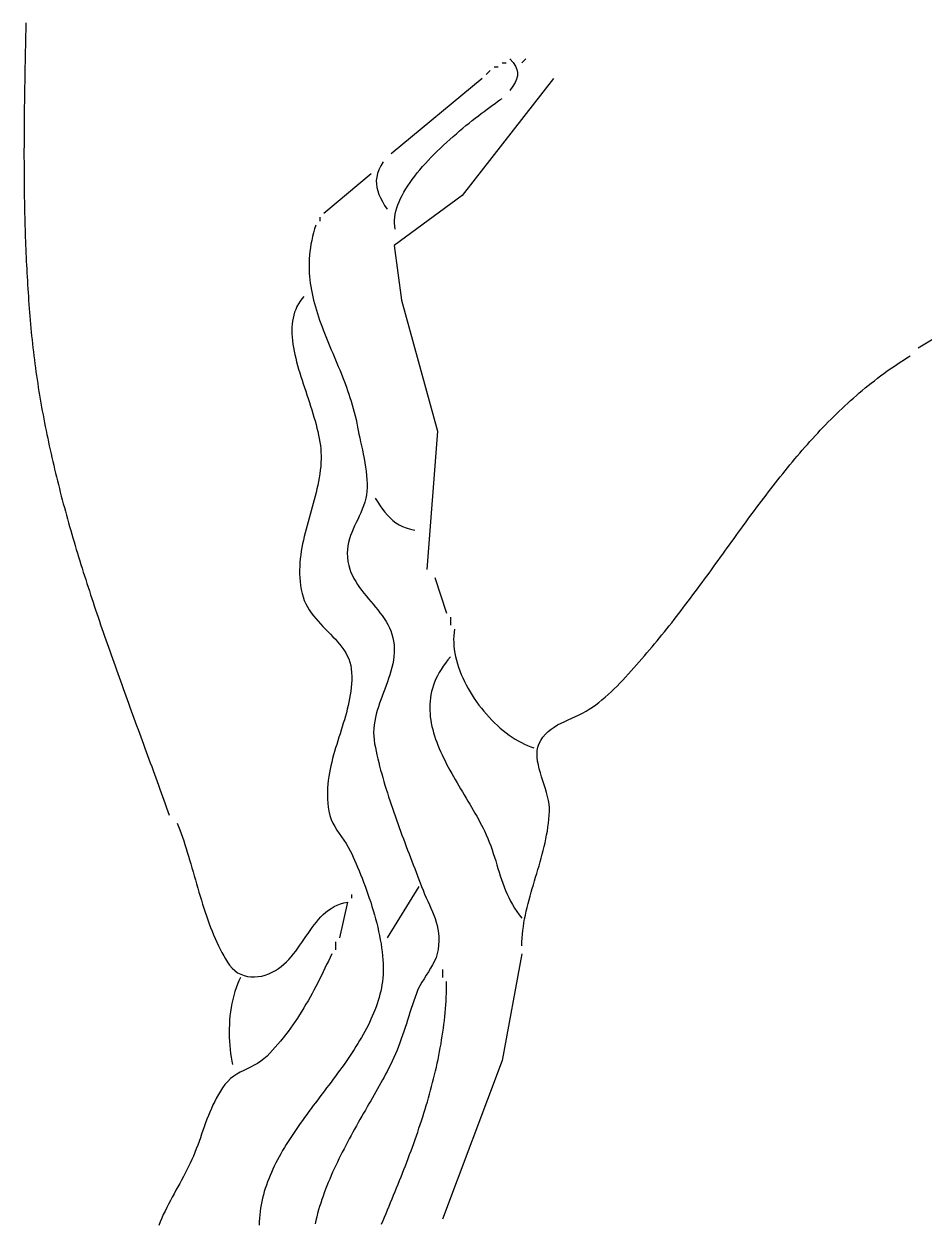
# Model space of a CAD drawing. Header units: millimetres. Extents: x 17 to 1517, y 15 to 1503.
# Drawn here: x 513.3 to 740.5, y 257 to 559.8 of the extents above; entities that cross this region are included whole.
import ezdxf

# ---------------------------------------------------------------- set-up
doc = ezdxf.new("R2010")
doc.units = ezdxf.units.MM
doc.layers.add('0_0_0', color=3, linetype='Continuous')

msp = doc.modelspace()

# ---------------------------------------------------------------- linework, layer by layer
at = {"layer": '0_0_0'}
for points in [[(513.8023, 560.0646), (513.7809, 559.0634), (513.7595, 558.062), (513.7382, 557.0605), (513.7171, 556.0587), (513.6962, 555.0567), (513.6754, 554.0546), (513.655, 553.0523), (513.6348, 552.0498), (513.6149, 551.0472), (513.5954, 550.0445), (513.5763, 549.0416), (513.5576, 548.0386), (513.5394, 547.0355), (513.5217, 546.0322), (513.5046, 545.0289), (513.488, 544.0255), (513.4721, 543.022), (513.4568, 542.0184), (513.4422, 541.0148), (513.4284, 540.0111), (513.4154, 539.0074), (513.4031, 538.0036), (513.3917, 536.9998), (513.3812, 535.996), (513.3716, 534.9922), (513.363, 533.9883), (513.3554, 532.9845), (513.3488, 531.9807), (513.3433, 530.9769), (513.3389, 529.9731), (513.3356, 528.9694), (513.3336, 527.9658), (513.3327, 526.9621), (513.3332, 525.9586), (513.3349, 524.9551), (513.3379, 523.9517), (513.3424, 522.9484), (513.3482, 521.9453), (513.3555, 520.9422), (513.3643, 519.9392), (513.3746, 518.9364), (513.3865, 517.9337), (513.3999, 516.9311), (513.415, 515.9287), (513.4318, 514.9265), (513.4503, 513.9244), (513.4705, 512.9225), (513.4925, 511.9208), (513.5164, 510.9193), (513.5421, 509.918), (513.5697, 508.9169), (513.5992, 507.916), (513.6307, 506.9154), (513.6642, 505.915), (513.6998, 504.9149), (513.7375, 503.915), (513.7773, 502.9153), (513.8192, 501.916), (513.8634, 500.9169), (513.9097, 499.9182), (513.9584, 498.9197), (514.0093, 497.9215), (514.0627, 496.9237), (514.1184, 495.9261), (514.1765, 494.929), (514.2371, 493.9321), (514.3001, 492.9356), (514.3658, 491.9395), (514.4339, 490.9437), (514.5047, 489.9484), (514.5782, 488.9534), (514.6543, 487.9588), (514.7332, 486.9646), (514.8148, 485.9708), (514.8992, 484.9774), (514.9865, 483.9845), (515.0766, 482.992), (515.1697, 482), (515.2681, 480.9917), (515.3711, 479.9846), (515.4786, 478.9788), (515.5907, 477.9742), (515.7072, 476.9707), (515.828, 475.9684), (515.9533, 474.9673), (516.0829, 473.9674), (516.2167, 472.9686), (516.3548, 471.971), (516.497, 470.9744), (516.6435, 469.979), (516.794, 468.9847), (516.9486, 467.9914), (517.1072, 466.9993), (517.2697, 466.0082), (517.4363, 465.0182), (517.6067, 464.0292), (517.7809, 463.0412), (517.959, 462.0543), (518.1408, 461.0684), (518.3263, 460.0834), (518.5155, 459.0995), (518.7084, 458.1165), (518.9048, 457.1346), (519.1048, 456.1535), (519.3083, 455.1734), (519.5152, 454.1943), (519.7256, 453.216), (519.9393, 452.2387), (520.1564, 451.2623), (520.3768, 450.2867), (520.6004, 449.3121), (520.8272, 448.3383), (521.0572, 447.3653), (521.2903, 446.3932), (521.5265, 445.4219), (521.7657, 444.4515), (522.0079, 443.4818), (522.2531, 442.513), (522.5011, 441.5449), (522.7521, 440.5776), (523.0058, 439.6111), (523.2623, 438.6453), (523.5216, 437.6803), (523.7835, 436.716), (524.0481, 435.7524), (524.3153, 434.7895), (524.585, 433.8274), (524.8573, 432.8659), (525.1321, 431.9051), (525.4093, 430.9449), (525.6888, 429.9854), (525.9708, 429.0265), (526.255, 428.0683), (526.5415, 427.1107), (526.8302, 426.1537), (527.1211, 425.1972), (527.4141, 424.2414), (527.7092, 423.2862), (528.0064, 422.3315), (528.3055, 421.3773), (528.6067, 420.4237), (528.9097, 419.4706), (529.2146, 418.5181), (529.5214, 417.566), (529.83, 416.6144), (530.1403, 415.6634), (530.4523, 414.7127), (530.7659, 413.7626), (531.0812, 412.8129), (531.3981, 411.8636), (531.7165, 410.9148), (532.0364, 409.9664), (532.3577, 409.0184), (532.6804, 408.0707), (533.0045, 407.1235), (533.33, 406.1766), (533.6567, 405.2301), (533.9846, 404.284), (534.3137, 403.3381), (534.644, 402.3926), (534.9754, 401.4474), (535.3078, 400.5026), (535.6413, 399.558), (535.9757, 398.6137), (536.3111, 397.6696), (536.6473, 396.7258), (536.9845, 395.7823), (537.3224, 394.839), (537.661, 393.8959), (538.0004, 392.9531), (538.3405, 392.0104), (538.6812, 391.0679), (539.0225, 390.1256), (539.3644, 389.1835), (539.7067, 388.2416), (540.0496, 387.2997), (540.3928, 386.3581), (540.7364, 385.4165), (541.0804, 384.475), (541.4246, 383.5337), (541.7691, 382.5924), (542.1138, 381.6513), (542.4586, 380.7101), (542.8036, 379.7691), (543.1487, 378.8281), (543.4938, 377.8871), (543.8388, 376.9461), (544.1839, 376.0052), (544.5288, 375.0643), (544.8736, 374.1233), (545.2182, 373.1823), (545.5626, 372.2413), (545.9067, 371.3003), (546.2506, 370.3591), (546.594, 369.418), (546.9371, 368.4767), (547.2797, 367.5353), (547.6219, 366.5939), (547.9635, 365.6523), (548.3046, 364.7106), (548.6451, 363.7688), (548.9849, 362.8268), (549.324, 361.8847), (549.6624, 360.9424), (550, 360)], [(632, 549), (633, 549)], [(634, 550), (635, 550)], [(636, 551), (636.8179, 550.0161), (637.4038, 549.1219), (637.7693, 548.2891), (637.9264, 547.4894), (637.8869, 546.6946), (637.6627, 545.8765), (637.2655, 545.0068), (636.7073, 544.0574), (636, 543)], [(640, 551), (639, 550)], [(629, 546), (606, 527)], [(647, 546), (623.9606, 516.439), (606.757, 503.8518), (608.5756, 490), (617.7407, 457), (615, 422)], [(631, 548), (630, 547)], [(607, 508), (606.893, 508.7324), (606.8458, 509.4756), (606.8566, 510.2286), (606.9231, 510.9907), (607.0435, 511.761), (607.2157, 512.5388), (607.4377, 513.3232), (607.7075, 514.1136), (608.023, 514.909), (608.3823, 515.7086), (608.7833, 516.5118), (609.224, 517.3176), (609.7024, 518.1253), (610.2165, 518.934), (610.7642, 519.7431), (611.3436, 520.5516), (611.9526, 521.3588), (612.5893, 522.1638), (613.2515, 522.966), (613.9373, 523.7644), (614.6447, 524.5584), (615.3716, 525.347), (616.116, 526.1295), (616.876, 526.9051), (617.6495, 527.673), (618.4344, 528.4323), (619.2288, 529.1824), (620.0307, 529.9224), (620.838, 530.6515), (621.6487, 531.3688), (622.4608, 532.0737), (623.2723, 532.7653), (624.0812, 533.4427), (624.8854, 534.1053), (625.6829, 534.7522), (626.4718, 535.3826), (627.25, 535.9957), (628.0155, 536.5907), (628.7662, 537.1668), (629.5002, 537.7232), (630.2154, 538.2592), (630.9099, 538.7738), (631.5816, 539.2664), (632.2284, 539.7361), (632.8484, 540.1821), (633.4396, 540.6037), (634, 541)], [(604, 525), (603.3962, 523.9708), (602.926, 522.9873), (602.5838, 522.0419), (602.3642, 521.1268), (602.2617, 520.2345), (602.2708, 519.3574), (602.386, 518.4877), (602.602, 517.618), (602.9131, 516.7404), (603.3139, 515.8475), (603.799, 514.9315), (604.3628, 513.9849), (605, 513)], [(589, 512), (601, 522)], [(587, 509), (586.685, 508.0198), (586.4046, 507.0496), (586.158, 506.0888), (585.9443, 505.1373), (585.7624, 504.1946), (585.6115, 503.2604), (585.4907, 502.3344), (585.399, 501.4163), (585.3355, 500.5056), (585.2992, 499.6021), (585.2894, 498.7054), (585.3049, 497.8151), (585.345, 496.9311), (585.4086, 496.0528), (585.4949, 495.1799), (585.603, 494.3122), (585.7318, 493.4493), (585.8806, 492.5908), (586.0483, 491.7364), (586.2341, 490.8858), (586.4369, 490.0386), (586.656, 489.1945), (586.8904, 488.3531), (587.139, 487.5142), (587.4012, 486.6773), (587.6758, 485.8421), (587.962, 485.0083), (588.2588, 484.1756), (588.5654, 483.3436), (588.8808, 482.512), (589.204, 481.6804), (589.5342, 480.8485), (589.8705, 480.0159), (590.2118, 479.1823), (590.5574, 478.3475), (590.9062, 477.5109), (591.2574, 476.6724), (591.6099, 475.8315), (591.963, 474.988), (592.3156, 474.1414), (592.6669, 473.2915), (593.0159, 472.4378), (593.3617, 471.5802), (593.7033, 470.7181), (594.04, 469.8513), (594.3706, 468.9795), (594.6943, 468.1023), (595.0103, 467.2194), (595.3174, 466.3303), (595.615, 465.4349), (595.9019, 464.5327), (596.1773, 463.6235), (596.4402, 462.7068), (596.6898, 461.7823), (596.9252, 460.8497), (597.1453, 459.9087), (597.3492, 458.9589), (597.5362, 458), (597.7024, 457.1393), (597.8898, 456.2283), (598.0932, 455.2735), (598.3076, 454.2812), (598.5278, 453.2577), (598.7487, 452.2093), (598.9653, 451.1425), (599.1723, 450.0634), (599.3649, 448.9786), (599.5378, 447.8943), (599.6859, 446.8168), (599.8042, 445.7526), (599.8875, 444.7079), (599.9309, 443.6891), (599.929, 442.7026), (599.877, 441.7547), (599.7696, 440.8517), (599.6018, 440), (599.3407, 439.041), (599.0374, 438.1177), (598.6999, 437.225), (598.3365, 436.3579), (597.9553, 435.5114), (597.5645, 434.6804), (597.1722, 433.8599), (596.7866, 433.0448), (596.4158, 432.2302), (596.0679, 431.411), (595.7513, 430.5821), (595.4739, 429.7386), (595.244, 428.8753), (595.0697, 427.9873), (594.9591, 427.0696), (594.9205, 426.117), (594.962, 425.1245), (595.0917, 424.0872), (595.3179, 423), (595.5649, 422.1422), (595.8686, 421.3114), (596.2239, 420.5053), (596.6256, 419.7211), (597.0686, 418.9565), (597.5476, 418.2089), (598.0576, 417.4759), (598.5933, 416.7548), (599.1496, 416.0433), (599.7212, 415.3387), (600.3031, 414.6386), (600.8901, 413.9405), (601.477, 413.2418), (602.0587, 412.5401), (602.6299, 411.8329), (603.1855, 411.1176), (603.7204, 410.3917), (604.2293, 409.6528), (604.7072, 408.8982), (605.1488, 408.1256), (605.5489, 407.3324), (605.9025, 406.5161), (606.2043, 405.6741), (606.4492, 404.804), (606.6321, 403.9033), (606.7476, 402.9695), (606.7908, 402), (606.7672, 401.0355), (606.6898, 400.0819), (606.5636, 399.1382), (606.3935, 398.2034), (606.1848, 397.2767), (605.9424, 396.3571), (605.6715, 395.4436), (605.377, 394.5353), (605.0641, 393.6313), (604.7379, 392.7305), (604.4033, 391.8322), (604.0655, 390.9352), (603.7295, 390.0388), (603.4004, 389.1419), (603.0833, 388.2436), (602.7832, 387.3429), (602.5052, 386.439), (602.2543, 385.5308), (602.0357, 384.6175), (601.8544, 383.698), (601.7154, 382.7715), (601.6239, 381.8369), (601.5848, 380.8935), (601.6033, 379.9401), (601.6844, 378.9759), (601.8333, 378), (602.0141, 377.0685), (602.2078, 376.1321), (602.4138, 375.1911), (602.6317, 374.2458), (602.8609, 373.2966), (603.101, 372.3438), (603.3515, 371.3878), (603.6119, 370.4288), (603.8818, 369.4672), (604.1606, 368.5035), (604.448, 367.5378), (604.7433, 366.5706), (605.0462, 365.6022), (605.3561, 364.633), (605.6726, 363.6632), (605.9951, 362.6932), (606.3233, 361.7234), (606.6566, 360.7542), (606.9946, 359.7857), (607.3367, 358.8185), (607.6826, 357.8527), (608.0316, 356.8889), (608.3834, 355.9272), (608.7375, 354.9681), (609.0933, 354.0119), (609.4504, 353.0589), (609.8083, 352.1096), (610.1666, 351.1641), (610.5248, 350.2229), (610.8823, 349.2863), (611.2387, 348.3546), (611.5936, 347.4282), (611.9464, 346.5074), (612.2966, 345.5926), (612.6439, 344.6842), (612.9876, 343.7823), (613.3274, 342.8875), (613.6628, 342), (614.0489, 341.015), (614.4473, 340.0636), (614.852, 339.1402), (615.257, 338.2393), (615.6565, 337.3553), (616.0444, 336.4826), (616.4149, 335.6157), (616.762, 334.7489), (617.0798, 333.8768), (617.3624, 332.9938), (617.6038, 332.0943), (617.7981, 331.1727), (617.9394, 330.2235), (618.0217, 329.2411), (618.0391, 328.22), (617.9857, 327.1546), (617.8556, 326.0393), (617.6461, 325.0332), (617.3356, 324.0645), (616.941, 323.1266), (616.479, 322.2132), (615.9667, 321.3175), (615.4209, 320.4331), (614.8584, 319.5536), (614.2962, 318.6722), (613.751, 317.7827), (613.2399, 316.8783), (612.7797, 315.9526), (612.3873, 314.9992), (612.0421, 314.0335), (611.7086, 313.0684), (611.3847, 312.1041), (611.0683, 311.1408), (610.7574, 310.1785), (610.45, 309.2176), (610.1439, 308.2581), (609.8373, 307.3003), (609.5281, 306.3443), (609.2142, 305.3903), (608.8936, 304.4386), (608.5642, 303.4891), (608.224, 302.5422), (607.8711, 301.5981), (607.5033, 300.6568), (607.1186, 299.7186), (606.715, 298.7836), (606.2904, 297.8521), (605.8428, 296.9241), (605.3703, 296), (604.9952, 295.2936), (604.6111, 294.5802), (604.2184, 293.8601), (603.8176, 293.1334), (603.4094, 292.4001), (602.9942, 291.6605), (602.5728, 290.9146), (602.1455, 290.1627), (601.7131, 289.4049), (601.276, 288.6414), (600.8349, 287.8722), (600.3903, 287.0975), (599.9427, 286.3175), (599.4927, 285.5323), (599.0409, 284.7421), (598.5879, 283.947), (598.1341, 283.1471), (597.6803, 282.3426), (597.2269, 281.5337), (596.7744, 280.7205), (596.3236, 279.9031), (595.8749, 279.0817), (595.4289, 278.2564), (594.9862, 277.4274), (594.5473, 276.5949), (594.1127, 275.7589), (593.6832, 274.9196), (593.2591, 274.0771), (592.8412, 273.2317), (592.4299, 272.3835), (592.0258, 271.5325), (591.6295, 270.679), (591.2415, 269.8231), (590.8625, 268.9649), (590.4929, 268.1046), (590.1334, 267.2424), (589.7844, 266.3783), (589.4466, 265.5125), (589.1206, 264.6453), (588.8068, 263.7766), (588.5059, 262.9067), (588.2185, 262.0357), (587.945, 261.1638), (587.6861, 260.291), (587.4423, 259.4176), (587.2141, 258.5437), (587.0023, 257.6695), (586.8072, 256.795)], [(588, 511), (588, 510)], [(739, 478), (779, 502)], [(584, 491), (583.4718, 490.3856), (583.0001, 489.7492), (582.5829, 489.0915), (582.2184, 488.4133), (581.9044, 487.7153), (581.639, 486.9983), (581.4204, 486.2632), (581.2464, 485.5106), (581.1151, 484.7413), (581.0246, 483.9562), (580.9729, 483.1559), (580.9579, 482.3413), (580.9779, 481.5132), (581.0307, 480.6722), (581.1144, 479.8193), (581.227, 478.9551), (581.3666, 478.0804), (581.5312, 477.1961), (581.7189, 476.3028), (581.9276, 475.4014), (582.1553, 474.4927), (582.4002, 473.5773), (582.6603, 472.6561), (582.9335, 471.7299), (583.218, 470.7994), (583.5117, 469.8654), (583.8126, 468.9287), (584.1189, 467.99), (584.4285, 467.0502), (584.7394, 466.11), (585.0498, 465.1701), (585.3576, 464.2314), (585.6608, 463.2946), (585.9575, 462.3605), (586.2457, 461.4299), (586.5235, 460.5035), (586.7889, 459.5822), (587.0399, 458.6666), (587.2745, 457.7576), (587.4907, 456.856), (587.6867, 455.9624), (587.8604, 455.0778), (588.0099, 454.2028), (588.1332, 453.3382), (588.2283, 452.4849), (588.2932, 451.6436), (588.326, 450.815), (588.3248, 450), (588.2859, 449.0266), (588.2167, 448.0599), (588.1193, 447.0993), (587.9959, 446.1445), (587.8487, 445.195), (587.68, 444.2503), (587.492, 443.3101), (587.2868, 442.3739), (587.0667, 441.4412), (586.8338, 440.5116), (586.5904, 439.5846), (586.3386, 438.6599), (586.0807, 437.737), (585.8189, 436.8155), (585.5554, 435.8949), (585.2924, 434.9748), (585.0321, 434.0547), (584.7766, 433.1342), (584.5283, 432.2129), (584.2892, 431.2903), (584.0617, 430.3661), (583.8479, 429.4396), (583.65, 428.5106), (583.4703, 427.5786), (583.3108, 426.6432), (583.1739, 425.7038), (583.0618, 424.7601), (582.9765, 423.8117), (582.9205, 422.858), (582.8957, 421.8987), (582.9046, 420.9333), (582.9492, 419.9614), (583.0317, 418.9826), (583.1545, 417.9964), (583.3196, 417.0023), (583.5293, 416), (583.7784, 415.0868), (584.0899, 414.214), (584.4584, 413.3785), (584.8784, 412.5768), (585.3442, 411.8058), (585.8504, 411.0623), (586.3915, 410.3428), (586.9619, 409.6442), (587.5562, 408.9633), (588.1687, 408.2967), (588.794, 407.6412), (589.4266, 406.9935), (590.0609, 406.3503), (590.6915, 405.7085), (591.3127, 405.0647), (591.9191, 404.4157), (592.5052, 403.7582), (593.0654, 403.089), (593.5942, 402.4048), (594.0861, 401.7023), (594.5356, 400.9782), (594.9371, 400.2294), (595.2852, 399.4525), (595.5742, 398.6443), (595.7988, 397.8015), (595.9534, 396.9209), (596.0324, 395.9992), (596.0542, 395.0445), (596.0411, 394.0982), (595.9952, 393.1597), (595.9186, 392.2286), (595.8134, 391.3041), (595.6818, 390.3859), (595.526, 389.4733), (595.348, 388.5659), (595.15, 387.663), (594.9341, 386.7641), (594.7024, 385.8686), (594.4571, 384.9761), (594.2004, 384.0859), (593.9343, 383.1976), (593.6609, 382.3105), (593.3825, 381.4242), (593.1011, 380.538), (592.8189, 379.6515), (592.5381, 378.764), (592.2606, 377.8751), (591.9887, 376.9842), (591.7246, 376.0907), (591.4703, 375.1941), (591.2279, 374.2938), (590.9997, 373.3894), (590.7877, 372.4802), (590.5941, 371.5657), (590.421, 370.6453), (590.2705, 369.7186), (590.1448, 368.7849), (590.046, 367.8437), (589.9763, 366.8945), (589.9377, 365.9367), (589.9324, 364.9698), (589.9625, 363.9932), (590.0303, 363.0064), (590.1377, 362.0089), (590.287, 361), (590.5281, 359.9334), (590.8684, 358.9366), (591.2913, 357.9968), (591.7804, 357.1013), (592.3194, 356.2373), (592.8919, 355.3921), (593.4815, 354.5528), (594.0718, 353.7067), (594.6463, 352.841), (595.1888, 351.943), (595.6828, 351), (596.0486, 350.2259), (596.4196, 349.4212), (596.7945, 348.5875), (597.1722, 347.7266), (597.5515, 346.8403), (597.9311, 345.9304), (598.3098, 344.9985), (598.6865, 344.0466), (599.0599, 343.0762), (599.4288, 342.0893), (599.792, 341.0875), (600.1484, 340.0726), (600.4967, 339.0464), (600.8357, 338.0106), (601.1642, 336.967), (601.481, 335.9174), (601.7849, 334.8635), (602.0747, 333.8071), (602.3492, 332.7499), (602.6072, 331.6938), (602.8474, 330.6404), (603.0688, 329.5915), (603.27, 328.549), (603.4499, 327.5145), (603.6072, 326.4898), (603.7408, 325.4767), (603.8495, 324.4769), (603.9321, 323.4922), (603.9872, 322.5244), (604.0139, 321.5752), (604.0108, 320.6464), (603.9767, 319.7398), (603.9105, 318.857), (603.8109, 318), (603.6854, 317.1811), (603.5366, 316.3668), (603.3651, 315.5567), (603.1716, 314.7507), (602.9566, 313.9488), (602.7209, 313.1508), (602.465, 312.3565), (602.1896, 311.5659), (601.8954, 310.7787), (601.5829, 309.995), (601.2529, 309.2144), (600.906, 308.437), (600.5428, 307.6625), (600.1639, 306.8908), (599.77, 306.1218), (599.3617, 305.3554), (598.9398, 304.5915), (598.5047, 303.8298), (598.0572, 303.0703), (597.5979, 302.3128), (597.1274, 301.5573), (596.6465, 300.8035), (596.1556, 300.0513), (595.6555, 299.3007), (595.1468, 298.5514), (594.6302, 297.8034), (594.1063, 297.0564), (593.5756, 296.3105), (593.039, 295.5653), (592.497, 294.8209), (591.9502, 294.0771), (591.3993, 293.3337), (590.8449, 292.5906), (590.2878, 291.8477), (589.7284, 291.1049), (589.1675, 290.362), (588.6057, 289.6188), (588.0436, 288.8753), (587.482, 288.1313), (586.9213, 287.3867), (586.3623, 286.6413), (585.8056, 285.8951), (585.2519, 285.1478), (584.7018, 284.3994), (584.1558, 283.6497), (583.6148, 282.8986), (583.0793, 282.146), (582.5499, 281.3917), (582.0273, 280.6355), (581.5122, 279.8775), (581.0051, 279.1173), (580.5068, 278.3549), (580.0178, 277.5902), (579.5388, 276.8231), (579.0704, 276.0533), (578.6134, 275.2808), (578.1682, 274.5054), (577.7356, 273.727), (577.3163, 272.9455), (576.9108, 272.1607), (576.5197, 271.3725), (576.1438, 270.5807), (575.7837, 269.7853), (575.44, 268.9861), (575.1133, 268.183), (574.8044, 267.3758), (574.5137, 266.5644), (574.2421, 265.7487), (573.9901, 264.9285), (573.7583, 264.1037), (573.5474, 263.2742), (573.3581, 262.4398), (573.191, 261.6004), (573.0467, 260.7559), (572.9258, 259.9062), (572.8291, 259.0511), (572.7571, 258.1904), (572.7105, 257.3241), (572.6899, 256.452)], [(639, 327), (639.0188, 327.9821), (639.0673, 328.9604), (639.1438, 329.9353), (639.2465, 330.907), (639.3738, 331.8758), (639.5238, 332.842), (639.6949, 333.8059), (639.8852, 334.7677), (640.0931, 335.7278), (640.3168, 336.6864), (640.5545, 337.6438), (640.8046, 338.6003), (641.0653, 339.5561), (641.3348, 340.5116), (641.6114, 341.4671), (641.8934, 342.4227), (642.1791, 343.3789), (642.4666, 344.3359), (642.7543, 345.2939), (643.0404, 346.2533), (643.3232, 347.2143), (643.601, 348.1773), (643.8719, 349.1425), (644.1343, 350.1101), (644.3864, 351.0805), (644.6265, 352.054), (644.8529, 353.0309), (645.0637, 354.0113), (645.2573, 354.9957), (645.432, 355.9843), (645.5859, 356.9773), (645.7174, 357.9751), (645.8247, 358.978), (645.9061, 359.9862), (645.9598, 361), (645.9485, 361.8782), (645.8564, 362.7904), (645.6957, 363.7317), (645.4783, 364.6971), (645.2165, 365.6813), (644.9223, 366.6795), (644.6079, 367.6865), (644.2855, 368.6974), (643.9671, 369.7071), (643.6648, 370.7106), (643.3909, 371.7028), (643.1574, 372.6787), (642.9764, 373.6333), (642.86, 374.5615), (642.8205, 375.4582), (642.8699, 376.3185), (643.0203, 377.1374), (643.2839, 377.9097), (643.7506, 378.8322), (644.3024, 379.6634), (644.9303, 380.4122), (645.6254, 381.0875), (646.3791, 381.6983), (647.1823, 382.2535), (648.0264, 382.7623), (648.9024, 383.2334), (649.8015, 383.676), (650.7148, 384.0989), (651.6336, 384.5112), (652.5491, 384.9218), (653.4522, 385.3397), (654.3343, 385.7738), (655.1865, 386.2332), (656, 386.7268), (656.8193, 387.2782), (657.6286, 387.8605), (658.428, 388.4713), (659.2175, 389.1084), (659.9972, 389.7695), (660.7673, 390.4522), (661.5277, 391.1542), (662.2786, 391.8734), (663.0201, 392.6073), (663.7522, 393.3538), (664.4749, 394.1104), (665.1885, 394.8749), (665.8929, 395.645), (666.5883, 396.4184), (667.2747, 397.1929), (667.9522, 397.966), (668.6208, 398.7356), (669.2808, 399.4993), (669.9321, 400.2549), (670.5748, 401), (671.2167, 401.7471), (671.8546, 402.4973), (672.4885, 403.2503), (673.1185, 404.0062), (673.7447, 404.7647), (674.3674, 405.5258), (674.9865, 406.2895), (675.6022, 407.0555), (676.2147, 407.8238), (676.824, 408.5942), (677.4304, 409.3668), (678.0338, 410.1414), (678.6346, 410.9178), (679.2326, 411.6961), (679.8282, 412.476), (680.4214, 413.2575), (681.0123, 414.0405), (681.601, 414.8249), (682.1878, 415.6106), (682.7727, 416.3975), (683.3558, 417.1855), (683.9372, 417.9745), (684.5172, 418.7644), (685.0958, 419.555), (685.673, 420.3464), (686.2492, 421.1383), (686.8243, 421.9307), (687.3986, 422.7236), (687.972, 423.5167), (688.5448, 424.31), (689.1171, 425.1034), (689.689, 425.8968), (690.2606, 426.6901), (690.8321, 427.4832), (691.4036, 428.276), (691.9751, 429.0683), (692.5469, 429.8602), (693.119, 430.6515), (693.6916, 431.442), (694.2647, 432.2318), (694.8386, 433.0206), (695.4134, 433.8085), (695.9891, 434.5952), (696.5659, 435.3807), (697.1439, 436.1649), (697.7233, 436.9478), (698.3041, 437.7291), (698.8865, 438.5088), (699.4706, 439.2868), (700.0566, 440.063), (700.6445, 440.8373), (701.2345, 441.6096), (701.8267, 442.3798), (702.4213, 443.1478), (703.0183, 443.9134), (703.6179, 444.6767), (704.2202, 445.4375), (704.8253, 446.1957), (705.4334, 446.9511), (706.0445, 447.7038), (706.6589, 448.4536), (707.2766, 449.2003), (707.8978, 449.944), (708.5225, 450.6844), (709.1509, 451.4216), (709.7831, 452.1553), (710.4193, 452.8856), (711.0596, 453.6122), (711.7041, 454.3352), (712.3529, 455.0543), (713.0061, 455.7696), (713.6639, 456.4808), (714.3264, 457.188), (714.9937, 457.8909), (715.666, 458.5895), (716.3433, 459.2838), (717.0258, 459.9735), (717.7136, 460.6587), (718.4069, 461.3391), (719.1057, 462.0147), (719.8102, 462.6855), (720.5206, 463.3512), (721.2368, 464.0119), (721.9592, 464.6673), (722.6877, 465.3174), (723.4225, 465.9622), (724.1637, 466.6014), (724.9116, 467.2351), (725.666, 467.863), (726.4273, 468.4852), (727.1956, 469.1014), (727.9708, 469.7116), (728.7533, 470.3158), (729.543, 470.9138), (730.3402, 471.5054), (731.145, 472.0907), (731.9574, 472.6694), (732.7776, 473.2416), (733.6057, 473.8071), (734.4419, 474.3657), (735.2862, 474.9175), (736.1389, 475.4623), (737, 476)], [(602, 440), (602.6132, 439.0488), (603.2176, 438.1439), (603.8227, 437.2881), (604.4378, 436.4838), (605.0727, 435.7338), (605.7367, 435.0406), (606.4394, 434.4068), (607.1903, 433.8352), (607.9988, 433.3282), (608.8745, 432.8886), (609.827, 432.519), (610.8656, 432.2219), (612, 432)], [(617, 420), (620, 411)], [(621, 410), (621, 408)], [(622, 407), (621.8794, 406.1646), (621.8051, 405.3165), (621.7759, 404.4571), (621.7905, 403.5876), (621.8477, 402.7095), (621.9464, 401.8242), (622.0852, 400.9331), (622.263, 400.0374), (622.4786, 399.1387), (622.7306, 398.2382), (623.018, 397.3374), (623.3394, 396.4377), (623.6937, 395.5403), (624.0797, 394.6468), (624.4961, 393.7584), (624.9416, 392.8766), (625.4152, 392.0028), (625.9155, 391.1383), (626.4413, 390.2844), (626.9914, 389.4427), (627.5647, 388.6144), (628.1598, 387.8009), (628.7756, 387.0037), (629.4108, 386.2241), (630.0642, 385.4634), (630.7346, 384.7231), (631.4208, 384.0046), (632.1215, 383.3091), (632.8356, 382.6382), (633.5618, 381.9931), (634.2989, 381.3753), (635.0456, 380.7861), (635.8008, 380.227), (636.5632, 379.6992), (637.3316, 379.2042), (638.1048, 378.7434), (638.8816, 378.3181), (639.6607, 377.9298), (640.441, 377.5797), (641.2211, 377.2693), (642, 377)], [(621, 400), (620.3192, 399.2034), (619.6914, 398.4062), (619.1152, 397.6083), (618.5893, 396.8098), (618.1125, 396.0107), (617.6836, 395.2112), (617.3013, 394.4113), (616.9643, 393.6111), (616.6714, 392.8105), (616.4214, 392.0098), (616.2129, 391.2088), (616.0448, 390.4078), (615.9158, 389.6067), (615.8246, 388.8057), (615.77, 388.0047), (615.7507, 387.2039), (615.7654, 386.4033), (615.813, 385.6029), (615.8922, 384.8029), (616.0017, 384.0033), (616.1402, 383.2041), (616.3065, 382.4055), (616.4994, 381.6074), (616.7176, 380.81), (616.9599, 380.0133), (617.2249, 379.2173), (617.5115, 378.4222), (617.8184, 377.6279), (618.1443, 376.8346), (618.488, 376.0423), (618.8482, 375.2511), (619.2237, 374.461), (619.6133, 373.6721), (620.0156, 372.8845), (620.4294, 372.0982), (620.8535, 371.3133), (621.2866, 370.5298), (621.7275, 369.7478), (622.1749, 368.9674), (622.6275, 368.1886), (623.0842, 367.4115), (623.5436, 366.6362), (624.0045, 365.8626), (624.4656, 365.091), (624.9257, 364.3213), (625.3836, 363.5536), (625.838, 362.7879), (626.2876, 362.0244), (626.7312, 361.263), (627.1675, 360.5039), (627.5952, 359.7471), (628.0132, 358.9927), (628.4202, 358.2407), (628.8149, 357.4912), (629.1961, 356.7443), (629.5625, 356), (629.9991, 355.0581), (630.4044, 354.1133), (630.7819, 353.1664), (631.1354, 352.2179), (631.4689, 351.2687), (631.7859, 350.3193), (632.0904, 349.3705), (632.386, 348.423), (632.6766, 347.4774), (632.9659, 346.5345), (633.2578, 345.5949), (633.5559, 344.6594), (633.8641, 343.7286), (634.1862, 342.8032), (634.5259, 341.8839), (634.887, 340.9715), (635.2733, 340.0665), (635.6886, 339.1697), (636.1366, 338.2818), (636.6211, 337.4035), (637.1459, 336.5355), (637.7148, 335.6784), (638.3316, 334.833), (639, 334)], [(552, 358), (552.3445, 357.1389), (552.6805, 356.2588), (553.0087, 355.3609), (553.3297, 354.4463), (553.6444, 353.5163), (553.9534, 352.5722), (554.2576, 351.615), (554.5575, 350.6461), (554.854, 349.6666), (555.1477, 348.6779), (555.4395, 347.681), (555.73, 346.6772), (556.0199, 345.6677), (556.3101, 344.6538), (556.6011, 343.6367), (556.8938, 342.6175), (557.1889, 341.5975), (557.487, 340.578), (557.789, 339.56), (558.0956, 338.5449), (558.4074, 337.5339), (558.7253, 336.5282), (559.0499, 335.5289), (559.382, 334.5374), (559.7223, 333.5548), (560.0715, 332.5824), (560.4304, 331.6213), (560.7997, 330.6728), (561.1801, 329.7382), (561.5724, 328.8185), (561.9772, 327.9151), (562.3954, 327.0291), (562.8275, 326.1618), (563.2745, 325.3144), (563.7369, 324.4881), (564.2156, 323.6842), (564.7112, 322.9037), (565.2245, 322.1481), (565.8374, 321.3876), (566.516, 320.7456), (567.2522, 320.2179), (568.0377, 319.8004), (568.8646, 319.4889), (569.7245, 319.2793), (570.6093, 319.1674), (571.511, 319.1492), (572.4212, 319.2205), (573.3319, 319.3772), (574.2349, 319.615), (575.1221, 319.93), (575.9853, 320.3179), (576.7801, 320.7512), (577.5332, 321.2343), (578.2479, 321.7628), (578.9275, 322.3326), (579.5751, 322.9395), (580.1942, 323.5795), (580.7879, 324.2482), (581.3596, 324.9416), (581.9126, 325.6554), (582.45, 326.3856), (582.9753, 327.1279), (583.4916, 327.8782), (584.0023, 328.6323), (584.5107, 329.3861), (585.0199, 330.1354), (585.5334, 330.8759), (586.0544, 331.6037), (586.5861, 332.3144), (587.1318, 333.0039), (587.6949, 333.6681), (588.2786, 334.3028), (588.8861, 334.9038), (589.5209, 335.467), (590.186, 335.9882), (590.8849, 336.4632), (591.6208, 336.8879), (592.397, 337.2581), (593.2167, 337.5696), (594.0833, 337.8183), (595, 338), (593, 329)], [(596, 340), (596, 339)], [(613, 342), (605, 329)], [(592, 328), (592, 326)], [(591, 325), (590.5823, 324.0811), (590.1586, 323.1613), (589.7286, 322.2409), (589.292, 321.3207), (588.8485, 320.401), (588.3979, 319.4824), (587.9398, 318.5654), (587.4739, 317.6506), (587.0001, 316.7385), (586.5178, 315.8297), (586.027, 314.9246), (585.5272, 314.0238), (585.0183, 313.1278), (584.4998, 312.2372), (583.9715, 311.3524), (583.4332, 310.4741), (582.8845, 309.6027), (582.3251, 308.7388), (581.7548, 307.8829), (581.1732, 307.0355), (580.5801, 306.1972), (579.9752, 305.3685), (579.3581, 304.5499), (578.7287, 303.742), (578.0865, 302.9453), (577.4314, 302.1603), (576.7629, 301.3875), (576.0809, 300.6275), (575.3851, 299.8809), (574.6751, 299.1481), (573.9102, 298.4483), (573.1066, 297.84), (572.2726, 297.3049), (571.4161, 296.8245), (570.5456, 296.3806), (569.669, 295.9548), (568.7947, 295.5288), (567.9309, 295.0842), (567.0857, 294.6028), (566.2672, 294.0661), (565.4838, 293.4558), (564.7436, 292.7537), (564.0548, 291.9413), (563.469, 291.131), (562.9203, 290.3024), (562.4059, 289.4571), (561.9228, 288.5964), (561.4681, 287.7218), (561.0389, 286.8347), (560.6323, 285.9365), (560.2454, 285.0287), (559.8753, 284.1126), (559.5192, 283.1898), (559.174, 282.2616), (558.8369, 281.3294), (558.5049, 280.3948), (558.1753, 279.4592), (557.8451, 278.5239), (557.5113, 277.5904), (557.1711, 276.6601), (556.8216, 275.7345), (556.4599, 274.815), (556.083, 273.903), (555.6882, 273), (555.2916, 272.1413), (554.8777, 271.2831), (554.4487, 270.4248), (554.0069, 269.5663), (553.5544, 268.707), (553.0933, 267.8468), (552.626, 266.9851), (552.1546, 266.1218), (551.6813, 265.2564), (551.2083, 264.3887), (550.7378, 263.5181), (550.272, 262.6446), (549.8131, 261.7675), (549.3634, 260.8867), (548.9249, 260.0018), (548.4999, 259.1124), (548.0906, 258.2183), (547.6992, 257.3189), (547.3278, 256.4141)], [(639, 325), (633.9854, 298), (619, 258)], [(619, 321), (619, 319)], [(568, 319), (567.5845, 318.1676), (567.2032, 317.2945), (566.8556, 316.3845), (566.5411, 315.4413), (566.2594, 314.4686), (566.0099, 313.47), (565.7921, 312.4493), (565.6056, 311.4101), (565.4498, 310.3563), (565.3243, 309.2914), (565.2285, 308.2191), (565.162, 307.1433), (565.1244, 306.0675), (565.115, 304.9955), (565.1334, 303.931), (565.1791, 302.8777), (565.2517, 301.8393), (565.3506, 300.8194), (565.4754, 299.8219), (565.6255, 298.8503), (565.8005, 297.9084), (566, 297)], [(603.5796, 256.6997), (603.964, 257.6045), (604.3482, 258.5118), (604.7321, 259.4214), (605.1155, 260.3333), (605.4981, 261.2475), (605.8798, 262.164), (606.2604, 263.0827), (606.6397, 264.0036), (607.0175, 264.9267), (607.3937, 265.8519), (607.768, 266.7792), (608.1402, 267.7085), (608.5102, 268.6399), (608.8778, 269.5732), (609.2428, 270.5085), (609.605, 271.4457), (609.9642, 272.3848), (610.3202, 273.3257), (610.6728, 274.2684), (611.0219, 275.2129), (611.3673, 276.1592), (611.7087, 277.1071), (612.046, 278.0568), (612.379, 279.008), (612.7075, 279.9609), (613.0313, 280.9153), (613.3502, 281.8713), (613.664, 282.8287), (613.9726, 283.7876), (614.2758, 284.748), (614.5734, 285.7097), (614.8651, 286.6728), (615.1508, 287.6372), (615.4303, 288.6029), (615.7034, 289.5699), (615.97, 290.5381), (616.2298, 291.5074), (616.4827, 292.4779), (616.7284, 293.4495), (616.9668, 294.4222), (617.1976, 295.396), (617.4208, 296.3707), (617.6361, 297.3464), (617.8433, 298.3231), (618.0422, 299.3007), (618.2327, 300.2791), (618.4145, 301.2584), (618.5875, 302.2384), (618.7515, 303.2193), (618.9062, 304.2008), (619.0516, 305.1831), (619.1873, 306.166), (619.3133, 307.1496), (619.4294, 308.1337), (619.5352, 309.1184), (619.6307, 310.1036), (619.7157, 311.0893), (619.79, 312.0755), (619.8534, 313.0621), (619.9056, 314.049), (619.9466, 315.0363), (619.9761, 316.0239), (619.994, 317.0118), (620, 318)]]:
    msp.add_lwpolyline(points, dxfattribs=at)

doc.saveas('drawing.dxf')
